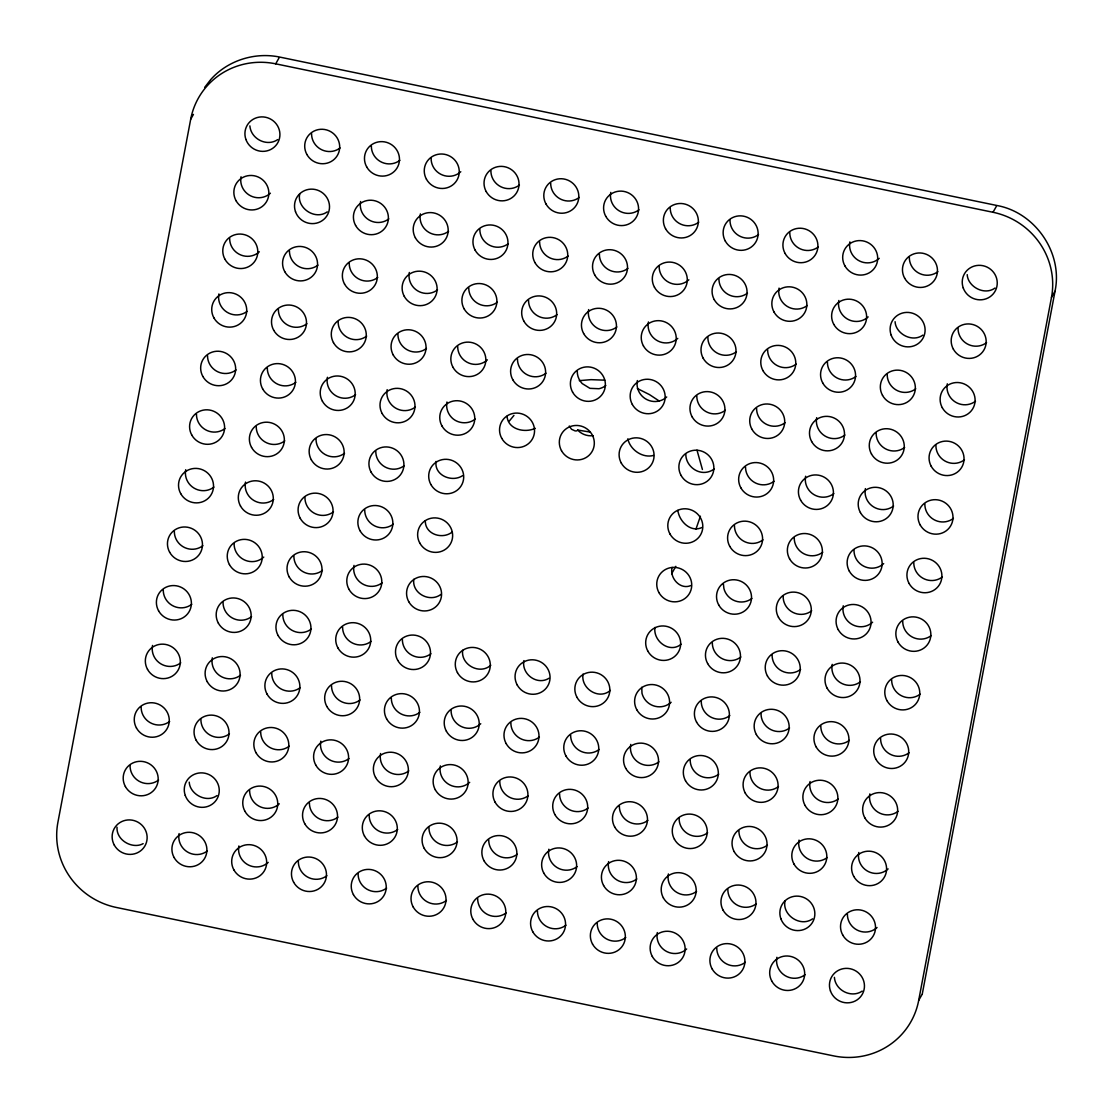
<?xml version="1.0" encoding="UTF-8"?>
<svg xmlns="http://www.w3.org/2000/svg" width="1113" height="1113" viewBox="0 0 1113 1113"><rect width="100%" height="100%" fill="white"/><g stroke="black" fill="none" stroke-linecap="round" stroke-linejoin="round"><path stroke-width="1.5" d="M299.731 193.94C296.461 207.853 315.035 220.694 327.264 211.86M785.068 900.904C781.799 914.83 800.372 927.658 812.601 918.837M436.073 461.436C433.973 475.418 452.059 482.792 462.632 475.627M723.394 584.019L723.909 588.513A17.627 17.126 29.4 0 0 751.915 598.432M641.742 687.291L641.992 693.316A17.627 17.126 29.4 0 0 671.139 702.275M413.813 579.303C411.699 593.507 429.952 602.898 440.929 594.398M462.674 650.284C460.559 664.823 479.926 675.243 490.805 665.184M193.439 114.402L190.685 119.286L57.904 822.312A73.458 71.329 29.4 0 0 116.35 907.457L833.679 1055.903A73.458 71.329 29.4 0 0 918.684 1000.448L922.12 994.34M918.684 1000.448L1051.479 297.421L1054.915 291.314M922.315 993.784L1055.11 290.757C1062.915 252.707 1035.229 212.555 997.137 205.543L279.878 57.111C254.988 51.838 227.664 60.394 210.76 79.552M700.425 516.195L695.903 529.301M672.127 567.449C669.289 577.689 680.085 590.224 690.797 585.549M190.685 119.286A73.458 71.329 29.4 0 1 275.704 63.831L279.14 57.723M671.64 573.738L675.814 566.336M1051.479 297.421A73.458 71.329 29.4 0 0 993.019 212.277L996.455 206.169M204.667 87.398L210.371 80.011M509.351 421.006L513.942 415.413M610.355 690.394C598.919 700.467 580.513 688.488 583.031 674.088M475.223 419.058C468.42 424.637 457.568 423.789 451.544 417.403A17.627 17.126 29.4 0 1 446.953 402.016M681.17 644.204C669.623 653.804 652.955 641.102 654.945 627.454M701.983 527.479C690.714 532.974 679.139 521.232 677.859 510.422M452.309 531.931C442.668 539.916 424.902 534.421 425.319 520.731M143.146 843.64C132.823 849.483 116.114 840.524 117.032 827.223M277.666 139.612C267.092 146.999 250.954 139.167 249.869 125.88M994.994 288.058C984.198 295.919 967.767 286.5 967.211 274.633M922.858 335.124C912.062 342.971 895.631 333.552 895.089 321.699M217.007 795.586C206.225 803.433 189.794 794.014 189.238 782.161M862.199 991.085C851.473 998.514 835.293 990.459 834.402 977.353M548.959 678.276C537.12 685.761 521.329 674.13 523.875 660.621M535.27 428.31C524.933 433.221 508.001 429.618 507.041 416.262M653.47 455.454C642.535 458.431 630.028 449.68 627.829 438.814M579.289 380.646L591.031 379.658L604.776 380.173M569.3 426.015L571.512 429.256L574.962 430.842A37.953 8.222 54.9 0 0 577.675 430.035L589.723 431.997M275.704 63.831L993.019 212.277M637.359 388.52L649.449 394.586L659.327 401.097M577.675 430.021L577.814 430.216A17.627 17.126 29.4 0 0 593.159 435.656M696.988 450.153L702.414 469.477M685.817 454.354C685.747 465.234 696.738 474.472 707.478 472.051A17.627 17.126 29.4 0 0 714.268 468.893M868.154 316.913A17.627 17.126 29.4 0 1 838.812 300.482M986.577 342.623A17.627 17.126 29.4 0 1 958.056 328.21M789.562 727.972A17.627 17.126 29.4 0 1 761.042 713.572M909.112 752.722A17.627 17.126 29.4 0 1 880.592 738.309M729.78 715.603A17.627 17.126 29.4 0 1 701.26 701.19M904.66 447.426A17.627 17.126 29.4 0 1 876.14 433.013M448.581 231.281A17.627 17.126 29.4 0 1 420.38 213.891M388.799 218.913A17.627 17.126 29.4 0 1 360.598 201.523M747.463 293.136A17.627 17.126 29.4 0 1 718.942 278.723M879.228 258.327A17.627 17.126 29.4 0 1 849.887 241.897M437.52 289.867A17.627 17.126 29.4 0 1 409.32 272.476M377.738 277.499A17.627 17.126 29.4 0 1 349.218 263.085M317.956 265.131A17.627 17.126 29.4 0 1 289.436 250.717M426.446 348.452A17.627 17.126 29.4 0 1 397.925 334.039M366.678 336.084A17.627 17.126 29.4 0 1 338.157 321.671M807.245 305.505A17.627 17.126 29.4 0 1 779.044 288.114M688.836 279.808A17.627 17.126 29.4 0 1 659.16 266.355M627.913 268.4A17.627 17.126 29.4 0 1 599.392 253.987M517.253 854.255A17.627 17.126 29.4 0 1 488.732 839.842M568.131 256.032A17.627 17.126 29.4 0 1 539.61 241.618M508.363 243.65A17.627 17.126 29.4 0 1 479.842 229.25M469.686 782.328A17.627 17.126 29.4 0 1 440.345 765.897M408.763 770.919A17.627 17.126 29.4 0 1 380.563 753.529M340.091 147.959A17.627 17.126 29.4 0 1 311.57 133.546M658.938 761.821A17.627 17.126 29.4 0 1 630.737 744.43M191.784 604.276A17.627 17.126 29.4 0 1 163.263 589.862M588.095 808.038A17.627 17.126 29.4 0 1 559.575 793.625M964.442 459.794A17.627 17.126 29.4 0 1 935.922 445.381M785.11 422.676A17.627 17.126 29.4 0 1 756.59 408.262M893.6 506.012A17.627 17.126 29.4 0 1 865.399 488.607M236.053 369.933A17.627 17.126 29.4 0 1 207.533 355.52M457.471 841.887A17.627 17.126 29.4 0 1 428.95 827.474M207.296 850.986A17.627 17.126 29.4 0 1 179.11 833.581M268.219 862.394A17.627 17.126 29.4 0 1 238.878 845.963M326.86 875.722A17.627 17.126 29.4 0 1 298.34 861.309M289.213 746.183A17.627 17.126 29.4 0 1 260.692 731.77M202.858 545.69A17.627 17.126 29.4 0 1 174.338 531.277M800.623 669.386A17.627 17.126 29.4 0 1 772.102 654.987M745.293 962.314A17.627 17.126 29.4 0 1 716.772 947.914M686.665 948.986A17.627 17.126 29.4 0 1 657.324 932.555M625.743 937.577A17.627 17.126 29.4 0 1 597.222 923.164M251.566 616.644A17.627 17.126 29.4 0 1 223.045 602.23M647.877 820.406A17.627 17.126 29.4 0 1 619.357 805.993M430.898 653.748A17.627 17.126 29.4 0 1 402.377 639.349M371.116 641.38A17.627 17.126 29.4 0 1 342.595 626.967M872.606 622.209A17.627 17.126 29.4 0 1 843.264 605.778M169.663 721.447A17.627 17.126 29.4 0 1 141.142 707.033M636.803 878.992A17.627 17.126 29.4 0 1 608.602 861.601M263.767 557.084A17.627 17.126 29.4 0 1 234.106 543.645M213.919 487.104A17.627 17.126 29.4 0 1 185.718 469.7M811.683 610.8A17.627 17.126 29.4 0 1 783.162 596.401M397.703 829.505A17.627 17.126 29.4 0 1 369.182 815.092M279.293 803.809A17.627 17.126 29.4 0 1 249.618 790.355M311.348 629.012A17.627 17.126 29.4 0 1 282.827 614.599M920.173 694.136A17.627 17.126 29.4 0 1 891.652 679.723M740.841 657.018A17.627 17.126 29.4 0 1 712.32 642.604M860.405 681.768A17.627 17.126 29.4 0 1 832.204 664.364M382.19 582.795A17.627 17.126 29.4 0 1 353.99 565.404M322.408 570.426A17.627 17.126 29.4 0 1 293.888 556.013M818.305 246.919A17.627 17.126 29.4 0 1 789.785 232.506M937.856 271.669A17.627 17.126 29.4 0 1 909.335 257.256M698.755 222.183A17.627 17.126 29.4 0 1 670.235 207.769M616.839 326.985A17.627 17.126 29.4 0 1 588.652 309.581M557.07 314.617A17.627 17.126 29.4 0 1 528.55 300.204M306.896 323.716A17.627 17.126 29.4 0 1 278.375 309.303M386.628 888.091A17.627 17.126 29.4 0 1 358.108 873.677M666.701 396.979A17.627 17.126 29.4 0 1 637.359 380.549M605.778 385.571A17.627 17.126 29.4 0 1 598.989 388.729L589.932 388.34L582.169 383.554A17.627 17.126 29.4 0 1 577.257 371.158M736.403 351.722A17.627 17.126 29.4 0 1 707.882 337.309M270.389 193.203A17.627 17.126 29.4 0 1 241.048 176.772M259.329 251.788A17.627 17.126 29.4 0 1 229.668 238.349M545.996 373.203A17.627 17.126 29.4 0 1 517.475 358.789M487.369 359.861A17.627 17.126 29.4 0 1 457.707 346.421M758.537 234.551A17.627 17.126 29.4 0 1 730.003 220.137M446.41 900.473A17.627 17.126 29.4 0 1 417.89 886.059M877.058 927.505A17.627 17.126 29.4 0 1 847.396 914.065M404.311 465.624A17.627 17.126 29.4 0 1 375.791 451.21M344.543 453.255A17.627 17.126 29.4 0 1 316.022 438.842M284.761 440.887A17.627 17.126 29.4 0 1 256.24 426.474M767.427 845.143A17.627 17.126 29.4 0 1 738.907 830.743M888.118 868.919A17.627 17.126 29.4 0 1 858.777 852.488M707.645 832.774A17.627 17.126 29.4 0 1 679.125 818.361M539.388 737.084A17.627 17.126 29.4 0 1 510.867 722.671M638.973 209.814A17.627 17.126 29.4 0 1 610.773 192.41M579.205 197.446A17.627 17.126 29.4 0 1 550.685 183.033M337.921 817.137A17.627 17.126 29.4 0 1 309.4 802.723M774.05 481.261A17.627 17.126 29.4 0 1 745.529 466.848M577.035 866.624A17.627 17.126 29.4 0 1 548.834 849.233M725.328 410.307A17.627 17.126 29.4 0 1 696.808 395.894M822.757 552.215A17.627 17.126 29.4 0 1 794.237 537.816M883.68 563.623A17.627 17.126 29.4 0 1 854.005 550.184M942.308 576.965A17.627 17.126 29.4 0 1 913.787 562.552M762.975 539.847A17.627 17.126 29.4 0 1 734.455 525.433M833.818 493.629A17.627 17.126 29.4 0 1 805.617 476.239M953.382 518.38A17.627 17.126 29.4 0 1 924.847 503.966M348.995 758.551A17.627 17.126 29.4 0 1 320.794 741.161M849.33 740.354A17.627 17.126 29.4 0 1 820.81 725.94M247.114 311.348A17.627 17.126 29.4 0 1 218.913 293.943M838.27 798.939A17.627 17.126 29.4 0 1 810.069 781.535M599.156 749.452A17.627 17.126 29.4 0 1 570.635 735.039M506.192 912.841A17.627 17.126 29.4 0 1 477.672 898.428M480.746 723.742A17.627 17.126 29.4 0 1 451.085 710.303M419.838 712.334A17.627 17.126 29.4 0 1 391.317 697.934M718.72 774.189A17.627 17.126 29.4 0 1 690.199 759.776M333.469 511.841A17.627 17.126 29.4 0 1 304.948 497.428M273.701 499.473A17.627 17.126 29.4 0 1 245.5 482.082M224.993 428.519A17.627 17.126 29.4 0 1 196.472 414.106M778.488 786.557A17.627 17.126 29.4 0 1 749.967 772.158M898.052 811.307A17.627 17.126 29.4 0 1 869.851 793.903M696.585 891.36A17.627 17.126 29.4 0 1 668.384 873.969M805.075 974.696A17.627 17.126 29.4 0 1 776.874 957.291M565.961 925.209A17.627 17.126 29.4 0 1 537.44 910.796M393.251 524.209A17.627 17.126 29.4 0 1 364.73 509.796M460.782 171.736A17.627 17.126 29.4 0 1 431.121 158.283M399.873 160.328A17.627 17.126 29.4 0 1 371.352 145.914M855.953 376.458A17.627 17.126 29.4 0 1 827.432 362.059M844.892 435.044A17.627 17.126 29.4 0 1 816.692 417.653M519.423 185.064A17.627 17.126 29.4 0 1 490.903 170.665M360.056 699.966A17.627 17.126 29.4 0 1 331.535 685.552M300.273 687.597A17.627 17.126 29.4 0 1 271.753 673.184M240.505 675.229A17.627 17.126 29.4 0 1 212.305 657.825M229.431 733.815A17.627 17.126 29.4 0 1 200.91 719.401M295.835 382.302A17.627 17.126 29.4 0 1 267.315 367.888M931.247 635.551A17.627 17.126 29.4 0 1 902.726 621.137M415.386 407.038A17.627 17.126 29.4 0 1 387.185 389.647M355.603 394.67A17.627 17.126 29.4 0 1 327.403 377.279M915.735 388.84A17.627 17.126 29.4 0 1 887.214 374.427M677.761 338.394A17.627 17.126 29.4 0 1 648.42 321.963M497.288 302.235A17.627 17.126 29.4 0 1 468.768 287.836M796.171 364.09A17.627 17.126 29.4 0 1 767.65 349.677M528.313 795.67A17.627 17.126 29.4 0 1 499.793 781.256M158.589 780.032A17.627 17.126 29.4 0 1 130.068 765.619M756.367 903.728A17.627 17.126 29.4 0 1 727.846 889.329M827.209 857.525A17.627 17.126 29.4 0 1 799.009 840.12M975.503 401.209A17.627 17.126 29.4 0 1 947.302 383.804M180.723 662.861A17.627 17.126 29.4 0 1 152.523 645.457M780.853 918.698A17.627 17.126 29.4 0 0 810.667 924.875A17.627 17.126 29.4 0 0 800.539 896.48A17.627 17.126 29.4 0 0 780.853 918.698M830.451 990.946A17.627 17.126 29.4 0 0 860.266 997.123A17.627 17.126 29.4 0 0 850.137 968.727A17.627 17.126 29.4 0 0 830.451 990.946M114.319 845.129A17.627 17.126 29.4 0 0 144.634 846.409A17.627 17.126 29.4 0 0 129.943 819.919A17.627 17.126 29.4 0 0 114.319 845.129M963.232 287.933A17.627 17.126 29.4 0 0 993.06 294.096A17.627 17.126 29.4 0 0 982.932 265.701A17.627 17.126 29.4 0 0 963.232 287.933M245.917 139.473A17.627 17.126 29.4 0 0 275.732 145.65A17.627 17.126 29.4 0 0 265.604 117.255A17.627 17.126 29.4 0 0 245.917 139.473M891.11 334.985A17.627 17.126 29.4 0 0 920.924 341.148A17.627 17.126 29.4 0 0 910.796 312.767A17.627 17.126 29.4 0 0 891.11 334.985M295.515 211.734A17.627 17.126 29.4 0 0 325.33 217.898A17.627 17.126 29.4 0 0 315.202 189.502A17.627 17.126 29.4 0 0 295.515 211.734M185.259 795.447A17.627 17.126 29.4 0 0 215.073 801.624A17.627 17.126 29.4 0 0 204.945 773.229A17.627 17.126 29.4 0 0 185.259 795.447M355.59 225.424A17.627 17.126 29.4 0 0 385.905 226.704A17.627 17.126 29.4 0 0 371.213 200.229A17.627 17.126 29.4 0 0 355.59 225.424M714.254 299.647A17.627 17.126 29.4 0 0 744.569 300.927A17.627 17.126 29.4 0 0 729.878 274.452A17.627 17.126 29.4 0 0 714.254 299.647M844.864 265.812A17.627 17.126 29.4 0 0 875.194 267.092A17.627 17.126 29.4 0 0 860.502 240.603A17.627 17.126 29.4 0 0 844.864 265.812M740.827 487.772A17.627 17.126 29.4 0 0 771.156 489.066A17.627 17.126 29.4 0 0 756.464 462.577A17.627 17.126 29.4 0 0 740.827 487.772M860.391 512.523A17.627 17.126 29.4 0 0 890.706 513.803A17.627 17.126 29.4 0 0 876.014 487.313A17.627 17.126 29.4 0 0 860.391 512.523M669.984 533.99A17.627 17.126 29.4 0 0 700.314 535.27A17.627 17.126 29.4 0 0 685.622 508.794A17.627 17.126 29.4 0 0 669.984 533.99M202.844 376.444A17.627 17.126 29.4 0 0 233.16 377.724A17.627 17.126 29.4 0 0 218.468 351.235A17.627 17.126 29.4 0 0 202.844 376.444M501.726 438.299A17.627 17.126 29.4 0 0 532.042 439.579A17.627 17.126 29.4 0 0 517.35 413.09A17.627 17.126 29.4 0 0 501.726 438.299M424.262 848.398A17.627 17.126 29.4 0 0 454.577 849.678A17.627 17.126 29.4 0 0 439.899 823.189A17.627 17.126 29.4 0 0 424.262 848.398M785.096 253.444A17.627 17.126 29.4 0 0 815.412 254.724A17.627 17.126 29.4 0 0 800.72 228.235A17.627 17.126 29.4 0 0 785.096 253.444M904.646 278.18A17.627 17.126 29.4 0 0 934.962 279.46A17.627 17.126 29.4 0 0 920.284 252.971A17.627 17.126 29.4 0 0 904.646 278.18M665.546 228.694A17.627 17.126 29.4 0 0 695.862 229.974A17.627 17.126 29.4 0 0 681.17 203.498A17.627 17.126 29.4 0 0 665.546 228.694M583.629 333.497A17.627 17.126 29.4 0 0 613.959 334.776A17.627 17.126 29.4 0 0 599.267 308.301A17.627 17.126 29.4 0 0 583.629 333.497M523.861 321.128A17.627 17.126 29.4 0 0 554.177 322.408A17.627 17.126 29.4 0 0 539.485 295.919A17.627 17.126 29.4 0 0 523.861 321.128M464.079 308.76A17.627 17.126 29.4 0 0 494.395 310.04A17.627 17.126 29.4 0 0 479.703 283.551A17.627 17.126 29.4 0 0 464.079 308.76M931.233 466.305A17.627 17.126 29.4 0 0 961.549 467.585A17.627 17.126 29.4 0 0 946.857 441.11A17.627 17.126 29.4 0 0 931.233 466.305M751.901 429.201A17.627 17.126 29.4 0 0 782.216 430.481A17.627 17.126 29.4 0 0 767.525 403.991A17.627 17.126 29.4 0 0 751.901 429.201M871.451 453.937A17.627 17.126 29.4 0 0 901.767 455.217A17.627 17.126 29.4 0 0 887.075 428.728A17.627 17.126 29.4 0 0 871.451 453.937M415.372 237.792A17.627 17.126 29.4 0 0 445.687 239.086A17.627 17.126 29.4 0 0 430.995 212.597A17.627 17.126 29.4 0 0 415.372 237.792M453.019 367.346A17.627 17.126 29.4 0 0 483.334 368.626A17.627 17.126 29.4 0 0 468.643 342.136A17.627 17.126 29.4 0 0 453.019 367.346M393.237 354.964A17.627 17.126 29.4 0 0 423.552 356.257A17.627 17.126 29.4 0 0 408.861 329.768A17.627 17.126 29.4 0 0 393.237 354.964M333.455 342.595A17.627 17.126 29.4 0 0 363.784 343.875A17.627 17.126 29.4 0 0 349.092 317.4A17.627 17.126 29.4 0 0 333.455 342.595M953.354 349.134A17.627 17.126 29.4 0 0 983.683 350.414A17.627 17.126 29.4 0 0 968.992 323.939A17.627 17.126 29.4 0 0 953.354 349.134M774.022 312.03A17.627 17.126 29.4 0 0 804.351 313.31A17.627 17.126 29.4 0 0 789.66 286.82A17.627 17.126 29.4 0 0 774.022 312.03M654.472 287.279A17.627 17.126 29.4 0 0 684.801 288.559A17.627 17.126 29.4 0 0 670.109 262.084A17.627 17.126 29.4 0 0 654.472 287.279M594.704 274.911A17.627 17.126 29.4 0 0 625.019 276.191A17.627 17.126 29.4 0 0 610.327 249.715A17.627 17.126 29.4 0 0 594.704 274.911M554.886 814.549A17.627 17.126 29.4 0 0 585.201 815.829A17.627 17.126 29.4 0 0 570.51 789.354A17.627 17.126 29.4 0 0 554.886 814.549M534.922 262.543A17.627 17.126 29.4 0 0 565.237 263.823A17.627 17.126 29.4 0 0 550.545 237.333A17.627 17.126 29.4 0 0 534.922 262.543M475.14 250.175A17.627 17.126 29.4 0 0 505.469 251.455A17.627 17.126 29.4 0 0 490.777 224.965A17.627 17.126 29.4 0 0 475.14 250.175M273.687 330.227A17.627 17.126 29.4 0 0 304.002 331.507A17.627 17.126 29.4 0 0 289.31 305.032A17.627 17.126 29.4 0 0 273.687 330.227M532.751 931.72A17.627 17.126 29.4 0 0 563.067 933A17.627 17.126 29.4 0 0 548.375 906.525A17.627 17.126 29.4 0 0 532.751 931.72M360.042 530.72A17.627 17.126 29.4 0 0 390.357 532.014A17.627 17.126 29.4 0 0 375.665 505.525A17.627 17.126 29.4 0 0 360.042 530.72M300.26 518.352A17.627 17.126 29.4 0 0 330.575 519.632A17.627 17.126 29.4 0 0 315.897 493.156A17.627 17.126 29.4 0 0 300.26 518.352M240.478 505.984A17.627 17.126 29.4 0 0 270.807 507.264A17.627 17.126 29.4 0 0 256.115 480.788A17.627 17.126 29.4 0 0 240.478 505.984M543.812 873.135A17.627 17.126 29.4 0 0 574.141 874.415A17.627 17.126 29.4 0 0 559.449 847.939A17.627 17.126 29.4 0 0 543.812 873.135M692.119 416.819A17.627 17.126 29.4 0 0 722.434 418.098A17.627 17.126 29.4 0 0 707.743 391.623A17.627 17.126 29.4 0 0 692.119 416.819M224.965 259.273A17.627 17.126 29.4 0 0 255.294 260.553A17.627 17.126 29.4 0 0 240.603 234.064A17.627 17.126 29.4 0 0 224.965 259.273M512.787 379.714A17.627 17.126 29.4 0 0 543.116 380.994A17.627 17.126 29.4 0 0 528.425 354.504A17.627 17.126 29.4 0 0 512.787 379.714M886.964 700.647A17.627 17.126 29.4 0 0 917.279 701.927A17.627 17.126 29.4 0 0 902.587 675.452A17.627 17.126 29.4 0 0 886.964 700.647M707.631 663.529A17.627 17.126 29.4 0 0 737.961 664.823A17.627 17.126 29.4 0 0 723.269 638.333A17.627 17.126 29.4 0 0 707.631 663.529M827.182 688.279A17.627 17.126 29.4 0 0 857.511 689.559A17.627 17.126 29.4 0 0 842.819 663.07A17.627 17.126 29.4 0 0 827.182 688.279M408.749 601.688A17.627 17.126 29.4 0 0 439.065 602.968A17.627 17.126 29.4 0 0 424.373 576.478A17.627 17.126 29.4 0 0 408.749 601.688M484.044 860.766A17.627 17.126 29.4 0 0 514.359 862.046A17.627 17.126 29.4 0 0 499.667 835.557A17.627 17.126 29.4 0 0 484.044 860.766M293.637 882.233A17.627 17.126 29.4 0 0 323.966 883.527A17.627 17.126 29.4 0 0 309.275 857.038A17.627 17.126 29.4 0 0 293.637 882.233M256.004 752.694A17.627 17.126 29.4 0 0 286.319 753.974A17.627 17.126 29.4 0 0 271.628 727.499A17.627 17.126 29.4 0 0 256.004 752.694M196.222 740.326A17.627 17.126 29.4 0 0 226.537 741.606A17.627 17.126 29.4 0 0 211.846 715.13A17.627 17.126 29.4 0 0 196.222 740.326M304.712 823.648A17.627 17.126 29.4 0 0 335.027 824.942A17.627 17.126 29.4 0 0 320.335 798.452A17.627 17.126 29.4 0 0 304.712 823.648M767.414 675.911A17.627 17.126 29.4 0 0 797.729 677.191A17.627 17.126 29.4 0 0 783.037 650.702A17.627 17.126 29.4 0 0 767.414 675.911M486.214 191.589A17.627 17.126 29.4 0 0 516.529 192.869A17.627 17.126 29.4 0 0 501.838 166.38A17.627 17.126 29.4 0 0 486.214 191.589M426.432 179.207A17.627 17.126 29.4 0 0 456.747 180.501A17.627 17.126 29.4 0 0 442.056 154.011A17.627 17.126 29.4 0 0 426.432 179.207M366.65 166.839A17.627 17.126 29.4 0 0 396.979 168.119A17.627 17.126 29.4 0 0 382.288 141.643A17.627 17.126 29.4 0 0 366.65 166.839M397.689 660.273A17.627 17.126 29.4 0 0 428.004 661.553A17.627 17.126 29.4 0 0 413.313 635.064A17.627 17.126 29.4 0 0 397.689 660.273M337.907 647.891A17.627 17.126 29.4 0 0 368.222 649.185A17.627 17.126 29.4 0 0 353.531 622.696A17.627 17.126 29.4 0 0 337.907 647.891M375.554 777.444A17.627 17.126 29.4 0 0 405.869 778.724A17.627 17.126 29.4 0 0 391.178 752.235A17.627 17.126 29.4 0 0 375.554 777.444M315.772 765.062A17.627 17.126 29.4 0 0 346.101 766.356A17.627 17.126 29.4 0 0 331.41 739.867A17.627 17.126 29.4 0 0 315.772 765.062M816.121 746.865A17.627 17.126 29.4 0 0 846.437 748.145A17.627 17.126 29.4 0 0 831.745 721.655A17.627 17.126 29.4 0 0 816.121 746.865M577.021 697.378A17.627 17.126 29.4 0 0 607.336 698.658A17.627 17.126 29.4 0 0 592.645 672.182A17.627 17.126 29.4 0 0 577.021 697.378M348.967 589.306A17.627 17.126 29.4 0 0 379.296 590.6A17.627 17.126 29.4 0 0 364.605 564.11A17.627 17.126 29.4 0 0 348.967 589.306M289.199 576.937A17.627 17.126 29.4 0 0 319.514 578.217A17.627 17.126 29.4 0 0 304.823 551.742A17.627 17.126 29.4 0 0 289.199 576.937M229.417 564.569A17.627 17.126 29.4 0 0 259.732 565.849A17.627 17.126 29.4 0 0 245.055 539.374A17.627 17.126 29.4 0 0 229.417 564.569M371.102 472.135A17.627 17.126 29.4 0 0 401.417 473.428A17.627 17.126 29.4 0 0 386.74 446.939A17.627 17.126 29.4 0 0 371.102 472.135M311.32 459.766A17.627 17.126 29.4 0 0 341.649 461.046A17.627 17.126 29.4 0 0 326.958 434.571A17.627 17.126 29.4 0 0 311.32 459.766M251.552 447.398A17.627 17.126 29.4 0 0 281.867 448.678A17.627 17.126 29.4 0 0 267.176 422.203A17.627 17.126 29.4 0 0 251.552 447.398M712.083 968.839A17.627 17.126 29.4 0 0 742.399 970.119A17.627 17.126 29.4 0 0 727.707 943.629A17.627 17.126 29.4 0 0 712.083 968.839M674.436 839.285A17.627 17.126 29.4 0 0 704.752 840.579A17.627 17.126 29.4 0 0 690.06 814.09A17.627 17.126 29.4 0 0 674.436 839.285M793.986 864.036A17.627 17.126 29.4 0 0 824.316 865.316A17.627 17.126 29.4 0 0 809.624 838.826A17.627 17.126 29.4 0 0 793.986 864.036M244.93 811.28A17.627 17.126 29.4 0 0 275.259 812.56A17.627 17.126 29.4 0 0 260.567 786.084A17.627 17.126 29.4 0 0 244.93 811.28M756.339 734.497A17.627 17.126 29.4 0 0 786.668 735.776A17.627 17.126 29.4 0 0 771.977 709.287A17.627 17.126 29.4 0 0 756.339 734.497M278.125 635.523A17.627 17.126 29.4 0 0 308.454 636.803A17.627 17.126 29.4 0 0 293.762 610.327A17.627 17.126 29.4 0 0 278.125 635.523M681.059 475.404A17.627 17.126 29.4 0 0 711.374 476.684A17.627 17.126 29.4 0 0 696.682 450.209A17.627 17.126 29.4 0 0 681.059 475.404M213.905 317.859A17.627 17.126 29.4 0 0 244.22 319.139A17.627 17.126 29.4 0 0 229.528 292.649A17.627 17.126 29.4 0 0 213.905 317.859M811.669 441.569A17.627 17.126 29.4 0 0 841.998 442.849A17.627 17.126 29.4 0 0 827.307 416.359A17.627 17.126 29.4 0 0 811.669 441.569M647.863 651.161A17.627 17.126 29.4 0 0 678.179 652.441A17.627 17.126 29.4 0 0 663.487 625.965A17.627 17.126 29.4 0 0 647.863 651.161M180.709 493.616A17.627 17.126 29.4 0 0 211.025 494.895A17.627 17.126 29.4 0 0 196.333 468.406A17.627 17.126 29.4 0 0 180.709 493.616M778.474 617.325A17.627 17.126 29.4 0 0 808.803 618.605A17.627 17.126 29.4 0 0 794.112 592.116A17.627 17.126 29.4 0 0 778.474 617.325M441.944 425.931A17.627 17.126 29.4 0 0 472.26 427.211A17.627 17.126 29.4 0 0 457.582 400.722A17.627 17.126 29.4 0 0 441.944 425.931M382.176 413.549A17.627 17.126 29.4 0 0 412.492 414.843A17.627 17.126 29.4 0 0 397.8 388.354A17.627 17.126 29.4 0 0 382.176 413.549M322.394 401.181A17.627 17.126 29.4 0 0 352.71 402.461A17.627 17.126 29.4 0 0 338.018 375.985A17.627 17.126 29.4 0 0 322.394 401.181M614.654 826.917A17.627 17.126 29.4 0 0 644.984 828.197A17.627 17.126 29.4 0 0 630.292 801.722A17.627 17.126 29.4 0 0 614.654 826.917M457.457 672.642A17.627 17.126 29.4 0 0 487.786 673.922A17.627 17.126 29.4 0 0 473.095 647.432A17.627 17.126 29.4 0 0 457.457 672.642M262.612 388.813A17.627 17.126 29.4 0 0 292.942 390.093A17.627 17.126 29.4 0 0 278.25 363.617A17.627 17.126 29.4 0 0 262.612 388.813M898.024 642.062A17.627 17.126 29.4 0 0 928.353 643.342A17.627 17.126 29.4 0 0 913.662 616.866A17.627 17.126 29.4 0 0 898.024 642.062M718.706 604.943A17.627 17.126 29.4 0 0 749.021 606.237A17.627 17.126 29.4 0 0 734.33 579.748A17.627 17.126 29.4 0 0 718.706 604.943M734.218 851.668A17.627 17.126 29.4 0 0 764.534 852.948A17.627 17.126 29.4 0 0 749.842 826.458A17.627 17.126 29.4 0 0 734.218 851.668M853.768 876.404A17.627 17.126 29.4 0 0 884.084 877.684A17.627 17.126 29.4 0 0 869.392 851.195A17.627 17.126 29.4 0 0 853.768 876.404M565.947 755.964A17.627 17.126 29.4 0 0 596.262 757.243A17.627 17.126 29.4 0 0 581.584 730.768A17.627 17.126 29.4 0 0 565.947 755.964M506.165 743.595A17.627 17.126 29.4 0 0 536.494 744.875A17.627 17.126 29.4 0 0 521.802 718.386A17.627 17.126 29.4 0 0 506.165 743.595M125.379 786.543A17.627 17.126 29.4 0 0 155.695 787.823A17.627 17.126 29.4 0 0 141.003 761.334A17.627 17.126 29.4 0 0 125.379 786.543M723.144 910.253A17.627 17.126 29.4 0 0 753.473 911.533A17.627 17.126 29.4 0 0 738.782 885.044A17.627 17.126 29.4 0 0 723.144 910.253M842.708 934.99A17.627 17.126 29.4 0 0 873.023 936.27A17.627 17.126 29.4 0 0 858.332 909.78A17.627 17.126 29.4 0 0 842.708 934.99M685.497 780.7A17.627 17.126 29.4 0 0 715.826 781.994A17.627 17.126 29.4 0 0 701.134 755.504A17.627 17.126 29.4 0 0 685.497 780.7M805.061 805.45A17.627 17.126 29.4 0 0 835.376 806.73A17.627 17.126 29.4 0 0 820.684 780.241A17.627 17.126 29.4 0 0 805.061 805.45M472.969 919.352A17.627 17.126 29.4 0 0 503.299 920.632A17.627 17.126 29.4 0 0 488.607 894.142A17.627 17.126 29.4 0 0 472.969 919.352M446.396 731.227A17.627 17.126 29.4 0 0 476.712 732.507A17.627 17.126 29.4 0 0 462.02 706.018A17.627 17.126 29.4 0 0 446.396 731.227M386.614 718.859A17.627 17.126 29.4 0 0 416.944 720.139A17.627 17.126 29.4 0 0 402.252 693.649A17.627 17.126 29.4 0 0 386.614 718.859M864.829 817.818A17.627 17.126 29.4 0 0 895.158 819.098A17.627 17.126 29.4 0 0 880.466 792.609A17.627 17.126 29.4 0 0 864.829 817.818M658.924 592.575A17.627 17.126 29.4 0 0 689.239 593.855A17.627 17.126 29.4 0 0 674.548 567.38A17.627 17.126 29.4 0 0 658.924 592.575M561.495 450.668A17.627 17.126 29.4 0 0 591.824 451.948A17.627 17.126 29.4 0 0 577.132 425.472A17.627 17.126 29.4 0 0 561.495 450.668M419.81 543.102A17.627 17.126 29.4 0 0 450.139 544.382A17.627 17.126 29.4 0 0 435.447 517.893A17.627 17.126 29.4 0 0 419.81 543.102M517.239 685.01A17.627 17.126 29.4 0 0 547.554 686.29A17.627 17.126 29.4 0 0 532.863 659.8A17.627 17.126 29.4 0 0 517.239 685.01M191.77 435.03A17.627 17.126 29.4 0 0 222.099 436.31A17.627 17.126 29.4 0 0 207.408 409.821A17.627 17.126 29.4 0 0 191.77 435.03M789.548 558.74A17.627 17.126 29.4 0 0 819.864 560.02A17.627 17.126 29.4 0 0 805.172 533.53A17.627 17.126 29.4 0 0 789.548 558.74M849.316 571.108A17.627 17.126 29.4 0 0 879.646 572.388A17.627 17.126 29.4 0 0 864.954 545.899A17.627 17.126 29.4 0 0 849.316 571.108M207.282 681.74A17.627 17.126 29.4 0 0 237.612 683.02A17.627 17.126 29.4 0 0 222.92 656.545A17.627 17.126 29.4 0 0 207.282 681.74M495.104 802.181A17.627 17.126 29.4 0 0 525.419 803.461A17.627 17.126 29.4 0 0 510.742 776.971A17.627 17.126 29.4 0 0 495.104 802.181M435.322 789.813A17.627 17.126 29.4 0 0 465.651 791.093A17.627 17.126 29.4 0 0 450.96 764.603A17.627 17.126 29.4 0 0 435.322 789.813M306.882 154.47A17.627 17.126 29.4 0 0 337.197 155.75A17.627 17.126 29.4 0 0 322.506 129.275A17.627 17.126 29.4 0 0 306.882 154.47M147.514 669.372A17.627 17.126 29.4 0 0 177.83 670.652A17.627 17.126 29.4 0 0 163.138 644.163A17.627 17.126 29.4 0 0 147.514 669.372M745.279 793.082A17.627 17.126 29.4 0 0 775.594 794.362A17.627 17.126 29.4 0 0 760.902 767.873A17.627 17.126 29.4 0 0 745.279 793.082M663.376 897.871A17.627 17.126 29.4 0 0 693.691 899.165A17.627 17.126 29.4 0 0 679 872.675A17.627 17.126 29.4 0 0 663.376 897.871M771.865 981.207A17.627 17.126 29.4 0 0 802.181 982.487A17.627 17.126 29.4 0 0 787.489 955.997A17.627 17.126 29.4 0 0 771.865 981.207M404.297 296.378A17.627 17.126 29.4 0 0 434.627 297.672A17.627 17.126 29.4 0 0 419.935 271.182A17.627 17.126 29.4 0 0 404.297 296.378M762.962 370.615A17.627 17.126 29.4 0 0 793.277 371.895A17.627 17.126 29.4 0 0 778.585 345.406A17.627 17.126 29.4 0 0 762.962 370.615M882.512 395.352A17.627 17.126 29.4 0 0 912.841 396.631A17.627 17.126 29.4 0 0 898.149 370.142A17.627 17.126 29.4 0 0 882.512 395.352M643.411 345.865A17.627 17.126 29.4 0 0 673.727 347.145A17.627 17.126 29.4 0 0 659.035 320.669A17.627 17.126 29.4 0 0 643.411 345.865M909.098 583.476A17.627 17.126 29.4 0 0 939.414 584.756A17.627 17.126 29.4 0 0 924.722 558.281A17.627 17.126 29.4 0 0 909.098 583.476M729.766 546.358A17.627 17.126 29.4 0 0 760.082 547.652A17.627 17.126 29.4 0 0 745.39 521.162A17.627 17.126 29.4 0 0 729.766 546.358M838.256 629.694A17.627 17.126 29.4 0 0 868.571 630.974A17.627 17.126 29.4 0 0 853.88 604.484A17.627 17.126 29.4 0 0 838.256 629.694M136.44 727.958A17.627 17.126 29.4 0 0 166.769 729.238A17.627 17.126 29.4 0 0 152.078 702.748A17.627 17.126 29.4 0 0 136.44 727.958M603.594 885.503A17.627 17.126 29.4 0 0 633.909 886.783A17.627 17.126 29.4 0 0 619.218 860.307A17.627 17.126 29.4 0 0 603.594 885.503M822.744 382.983A17.627 17.126 29.4 0 0 853.059 384.263A17.627 17.126 29.4 0 0 838.367 357.774A17.627 17.126 29.4 0 0 822.744 382.983M942.294 407.72A17.627 17.126 29.4 0 0 972.609 409A17.627 17.126 29.4 0 0 957.917 382.524A17.627 17.126 29.4 0 0 942.294 407.72M605.764 216.325A17.627 17.126 29.4 0 0 636.08 217.605A17.627 17.126 29.4 0 0 621.388 191.13A17.627 17.126 29.4 0 0 605.764 216.325M545.982 203.957A17.627 17.126 29.4 0 0 576.311 205.237A17.627 17.126 29.4 0 0 561.62 178.748A17.627 17.126 29.4 0 0 545.982 203.957M625.729 768.332A17.627 17.126 29.4 0 0 656.044 769.612A17.627 17.126 29.4 0 0 641.352 743.136A17.627 17.126 29.4 0 0 625.729 768.332M158.575 610.787A17.627 17.126 29.4 0 0 188.89 612.067A17.627 17.126 29.4 0 0 174.198 585.577A17.627 17.126 29.4 0 0 158.575 610.787M174.087 857.497A17.627 17.126 29.4 0 0 204.416 858.777A17.627 17.126 29.4 0 0 189.725 832.301A17.627 17.126 29.4 0 0 174.087 857.497M233.869 869.865A17.627 17.126 29.4 0 0 264.184 871.145A17.627 17.126 29.4 0 0 249.493 844.67A17.627 17.126 29.4 0 0 233.869 869.865M652.301 956.457A17.627 17.126 29.4 0 0 682.631 957.75A17.627 17.126 29.4 0 0 667.939 931.261A17.627 17.126 29.4 0 0 652.301 956.457M592.533 944.088A17.627 17.126 29.4 0 0 622.849 945.368A17.627 17.126 29.4 0 0 608.157 918.893A17.627 17.126 29.4 0 0 592.533 944.088M218.357 623.155A17.627 17.126 29.4 0 0 248.672 624.435A17.627 17.126 29.4 0 0 233.98 597.959A17.627 17.126 29.4 0 0 218.357 623.155M636.789 709.746A17.627 17.126 29.4 0 0 667.104 711.026A17.627 17.126 29.4 0 0 652.427 684.551A17.627 17.126 29.4 0 0 636.789 709.746M169.635 552.201A17.627 17.126 29.4 0 0 199.964 553.481A17.627 17.126 29.4 0 0 185.273 526.992A17.627 17.126 29.4 0 0 169.635 552.201M326.846 706.477A17.627 17.126 29.4 0 0 357.162 707.771A17.627 17.126 29.4 0 0 342.47 681.281A17.627 17.126 29.4 0 0 326.846 706.477M267.064 694.109A17.627 17.126 29.4 0 0 297.38 695.388A17.627 17.126 29.4 0 0 282.688 668.913A17.627 17.126 29.4 0 0 267.064 694.109M430.884 484.517A17.627 17.126 29.4 0 0 461.199 485.797A17.627 17.126 29.4 0 0 446.508 459.307A17.627 17.126 29.4 0 0 430.884 484.517M364.48 836.03A17.627 17.126 29.4 0 0 394.809 837.31A17.627 17.126 29.4 0 0 380.117 810.821A17.627 17.126 29.4 0 0 364.48 836.03M621.277 463.036A17.627 17.126 29.4 0 0 651.592 464.316A17.627 17.126 29.4 0 0 636.9 437.84A17.627 17.126 29.4 0 0 621.277 463.036M800.609 500.154A17.627 17.126 29.4 0 0 830.924 501.434A17.627 17.126 29.4 0 0 816.232 474.945A17.627 17.126 29.4 0 0 800.609 500.154M920.159 524.891A17.627 17.126 29.4 0 0 950.488 526.171A17.627 17.126 29.4 0 0 935.796 499.695A17.627 17.126 29.4 0 0 920.159 524.891M632.337 404.45A17.627 17.126 29.4 0 0 662.666 405.73A17.627 17.126 29.4 0 0 647.975 379.255A17.627 17.126 29.4 0 0 632.337 404.45M572.569 392.082A17.627 17.126 29.4 0 0 602.884 393.362A17.627 17.126 29.4 0 0 588.193 366.887A17.627 17.126 29.4 0 0 572.569 392.082M725.314 241.062A17.627 17.126 29.4 0 0 755.644 242.342A17.627 17.126 29.4 0 0 740.952 215.866A17.627 17.126 29.4 0 0 725.314 241.062M413.201 906.984A17.627 17.126 29.4 0 0 443.517 908.264A17.627 17.126 29.4 0 0 428.825 881.774A17.627 17.126 29.4 0 0 413.201 906.984M353.419 894.615A17.627 17.126 29.4 0 0 383.735 895.895A17.627 17.126 29.4 0 0 369.043 869.406A17.627 17.126 29.4 0 0 353.419 894.615M344.529 284.01A17.627 17.126 29.4 0 0 374.844 285.29A17.627 17.126 29.4 0 0 360.153 258.814A17.627 17.126 29.4 0 0 344.529 284.01M284.747 271.642A17.627 17.126 29.4 0 0 315.062 272.922A17.627 17.126 29.4 0 0 300.371 246.446A17.627 17.126 29.4 0 0 284.747 271.642M703.179 358.233A17.627 17.126 29.4 0 0 733.509 359.513A17.627 17.126 29.4 0 0 718.817 333.037A17.627 17.126 29.4 0 0 703.179 358.233M875.903 759.233A17.627 17.126 29.4 0 0 906.219 760.513A17.627 17.126 29.4 0 0 891.527 734.024A17.627 17.126 29.4 0 0 875.903 759.233M696.571 722.114A17.627 17.126 29.4 0 0 726.886 723.408A17.627 17.126 29.4 0 0 712.195 696.919A17.627 17.126 29.4 0 0 696.571 722.114M236.039 200.688A17.627 17.126 29.4 0 0 266.355 201.968A17.627 17.126 29.4 0 0 251.663 175.478A17.627 17.126 29.4 0 0 236.039 200.688M833.804 324.398A17.627 17.126 29.4 0 0 864.119 325.678A17.627 17.126 29.4 0 0 849.442 299.188A17.627 17.126 29.4 0 0 833.804 324.398"/></g></svg>
